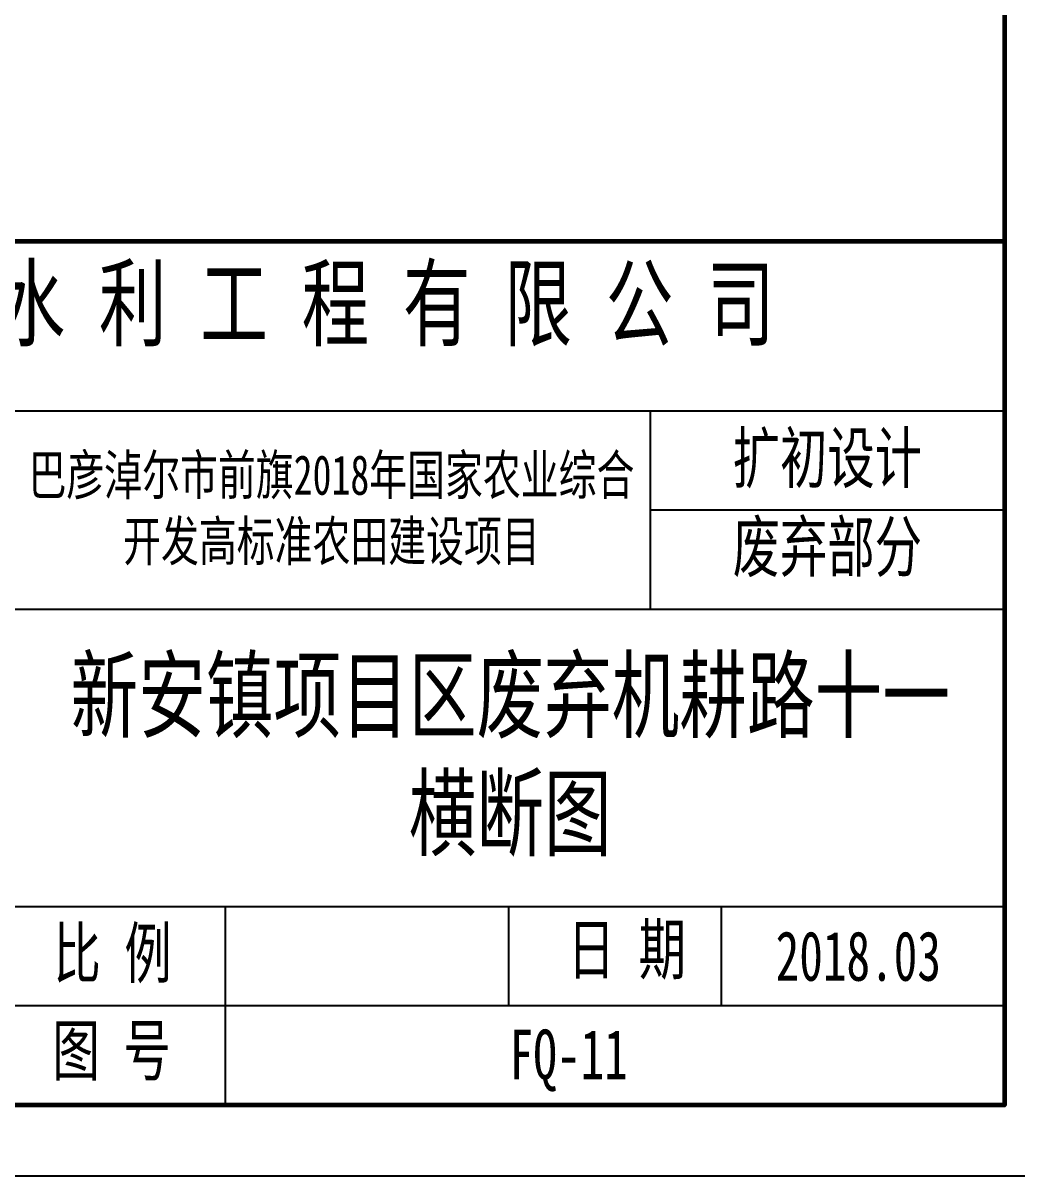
# Model space of a CAD drawing. Extents: x 695776 to 1250176, y 4443437 to 9025597.
# Drawn here: x 1143852 to 1152270, y 4482840 to 4492608 of the extents above; entities that cross this region are included whole.
import ezdxf

# ---------------------------------------------------------------- set-up
doc = ezdxf.new("R2010")
doc.units = 0
doc.header["$LTSCALE"] = 0.5
doc.layers.add('图框', color=7, linetype='CONTINUOUS')
doc.styles.add('仿宋', font='仿宋_GB2312.ttf', dxfattribs={"width": 0.7})

msp = doc.modelspace()

# ---------------------------------------------------------------- linework, layer by layer
at = {"layer": '图框', "color": 7, "lineweight": 60}
msp.add_line((1137764.2709, 4490760.463), (1152164.2709, 4490760.463), dxfattribs=at)
at = {"layer": '图框', "color": 7}
for p, q in [((1152164.2709, 4489320.463), (1137764.2709, 4489320.463)), ((1149164.2709, 4489320.463), (1149164.2709, 4487640.463)), ((1149164.2735, 4489320.4635), (1149164.2735, 4487640.4635)), ((1152164.2709, 4488480.463), (1149164.2709, 4488480.463)), ((1152164.2735, 4488480.4635), (1149164.2735, 4488480.4635)), ((1152164.2709, 4487640.463), (1137764.2709, 4487640.463)), ((1152164.2709, 4485120.463), (1137764.2709, 4485120.463)), ((1152164.2735, 4485120.4635), (1137764.2735, 4485120.4635)), ((1145564.2709, 4485120.463), (1145564.2709, 4483440.463)), ((1145564.2735, 4485120.4635), (1145564.2735, 4483440.4635)), ((1147964.2709, 4485120.463), (1147964.2709, 4484280.463)), ((1147964.2735, 4485120.4635), (1147964.2735, 4484280.4635)), ((1149764.2709, 4485120.463), (1149764.2709, 4484280.463)), ((1149764.2735, 4485120.4635), (1149764.2735, 4484280.4635)), ((1152164.2709, 4484280.463), (1137764.2709, 4484280.463))]:
    msp.add_line(p, q, dxfattribs=at)
at = {"layer": '图框', "linetype": 'Continuous', "lineweight": -2, "flags": 128}
msp.add_lwpolyline([(1102364.2709, 4518480.463), (1102364.2709, 4482840.463), (1152764.2709, 4482840.463), (1152764.2709, 4518480.463), (1102364.2709, 4518480.463)], dxfattribs=at)
at = {"layer": '图框', "linetype": 'Continuous', "lineweight": 60, "flags": 128}
msp.add_lwpolyline([(1105364.2709, 4517880.463), (1152164.2709, 4517880.463), (1152164.2709, 4483440.463), (1105364.2709, 4483440.463), (1105364.2709, 4517880.463)], dxfattribs=at)

# ---------------------------------------------------------------- texts
at = {"layer": '图框', "linetype": 'Continuous', "style": '仿宋'}
for s, insert, char_height, width, attachment_point in [('\u3000内 蒙 古 恒 源 水 利 工 程 有 限 公 司', (1138769.6579, 4490534.1534), 600, 12975.456, 1), ('扩初设计', (1150664.2709, 4488900.463), 420, 3000, 5), ('巴彦淖尔市前旗2018年国家农业综合开发高标准农田建设项目', (1146464.2709, 4488480.463), 336, 5400, 5), ('废弃部分', (1150664.2709, 4488147.743), 420, 3000, 5), ('新安镇项目区废弃机耕路十一横断图', (1147978.4252, 4486380.463), 600, 7762.857708, 5), ('比 例', (1144109.2994, 4484938.8729), 420, 1384.032427, 1), ('日 期', (1148465.0049, 4484970.9469), 420, 1384.032427, 1), ('2018.03', (1150226.4684, 4484914.1821), 420, 1384.032427, 1), ('图 号', (1144100.6993, 4484114.0819), 420, 1384.032427, 1), ('FQ-11', (1147973.8073, 4484080.2948), 420, 1384.032427, 1)]:
    msp.add_mtext(s, dxfattribs=dict(at, insert=insert, char_height=char_height, width=width, attachment_point=attachment_point))

doc.saveas('drawing.dxf')
